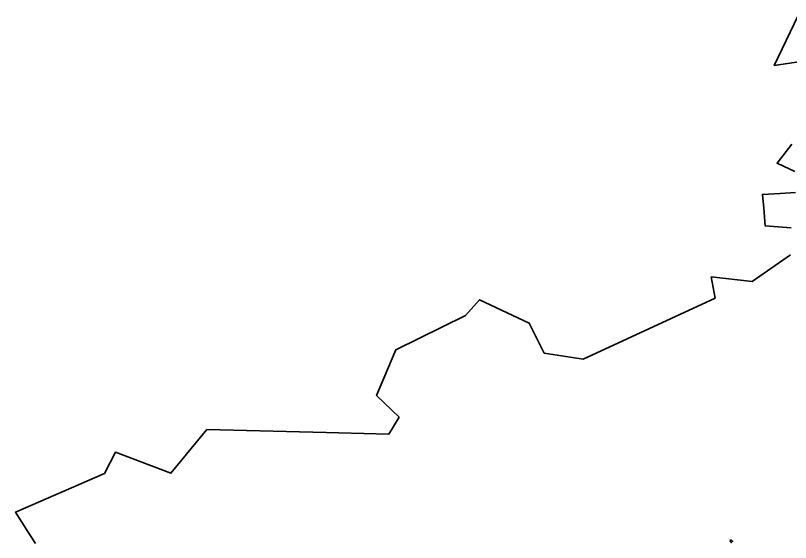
# Model space of a CAD drawing. Header units: millimetres. Extents: x -60275265 to 22802890, y -38578442 to 24337084.
# Drawn here: x -60275265 to -18735878, y -10336804 to 17912883 of the extents above; entities that cross this region are included whole.
import ezdxf

# ---------------------------------------------------------------- set-up
doc = ezdxf.new("R2010")
doc.units = ezdxf.units.MM
doc.header["$MEASUREMENT"] = 0
doc.layers.add('Outline', color=7, linetype='Continuous', true_color=0x000000)
doc.layers.add('particles', color=7, linetype='Continuous', true_color=0x000000)

msp = doc.modelspace()

# ---------------------------------------------------------------- linework, layer by layer
at = {"layer": 'Outline', "color": 3, "lineweight": 35, "true_color": 0x00ff00}
for points in [[(-17116552, 15616383), (-19605082, 15233565), (-18322815, 17912883)], [(-18500574, 9543165), (-19452909, 9989642), (-18665657, 11023268)], [(-18703566, 6532072), (-20087823, 6634519), (-20173635, 7586056), (-20239937, 8318365), (-19293969, 8379568), (-18462149, 8433136)], [(-22766740, 2768498), (-22982701, 3903867), (-20785772, 3648506), (-18728752, 5077954)], [(-59208700, -10385872), (-59597885, -9775909), (-60275265, -8714583), (-55513777, -6634562), (-54916831, -5499241), (-51945619, -6622110), (-50015751, -4287009), (-43620119, -4446290), (-42949987, -4462982), (-40264186, -4529578), (-39718068, -3623761), (-40924332, -2462573), (-39895652, -13043), (-36162586, 1824129), (-35413759, 2678843), (-32734501, 1415665), (-32200884, 352624), (-31934328, -179208), (-29852016, -510456), (-22766740, 2768498)]]:
    msp.add_lwpolyline(points, dxfattribs=at)
at = {"layer": 'particles', "color": 93, "true_color": 0x67d435}
for p in [(-21962378, -10273304), (-21943378, -10218304), (-21924378, -10213304), (-21910378, -10334304), (-21868378, -10286304), (-21843378, -10269304)]:
    msp.add_point(p, dxfattribs=at)

doc.saveas('drawing.dxf')
